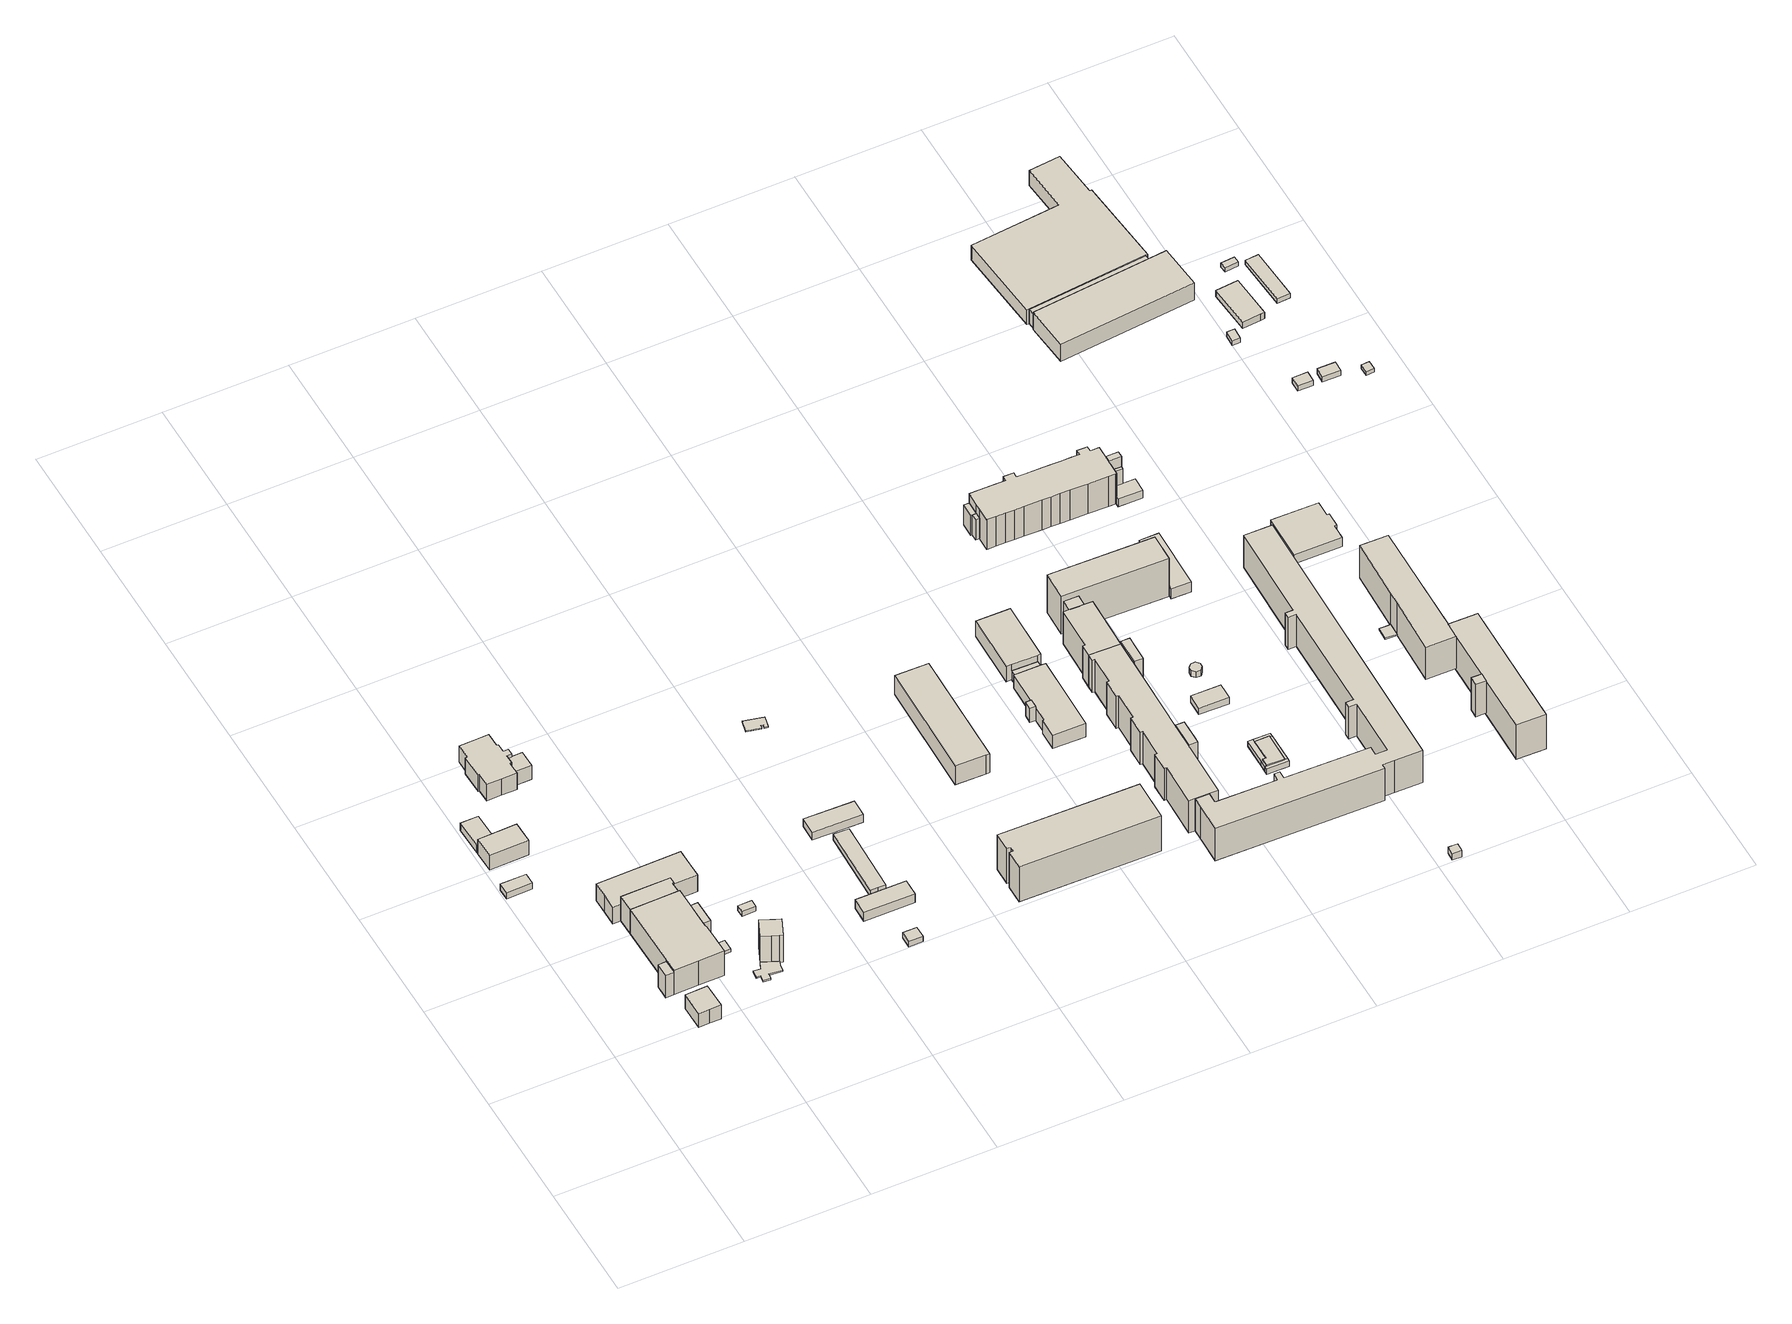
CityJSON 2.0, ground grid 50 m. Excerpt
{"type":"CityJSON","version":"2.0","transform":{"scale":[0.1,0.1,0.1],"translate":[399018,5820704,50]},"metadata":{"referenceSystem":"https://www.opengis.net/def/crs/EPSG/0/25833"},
"CityObjects":{
"building1":{"type":"Building","attributes":{"Gemeindeschluessel":"11000011","BezugspunktDach":"2200","function":"31001_2143","measuredHeight":3.19,"storeysAboveGround":1},"address":[{"country":"Germany","locality":"Berlin","thoroughfareNumber":"79 (11)","thoroughfareName":"Herzbergstraße"}],"geometry":[{"type":"Solid","lod":"1","boundaries":[[[[0,1,2,3]],[[4,5,6,7]],[[4,7,3,2]],[[5,4,2,1]],[[6,5,1,0]],[[7,6,0,3]]]]}]},
"building2":{"type":"Building","attributes":{"name":"Haus 40","Gemeindeschluessel":"11000011","BezugspunktDach":"2200","function":"31001_2020","measuredHeight":8.47,"storeysAboveGround":1},"address":[{"country":"Germany","locality":"Berlin","thoroughfareNumber":"79 (38)","thoroughfareName":"Herzbergstraße"}],"geometry":[{"type":"Solid","lod":"1","boundaries":[[[[8,9,10,11,12]],[[13,14,15,16,17]],[[13,17,12,11]],[[14,13,11,10]],[[15,14,10,9]],[[16,15,9,8]],[[17,16,8,12]]]]}]},
"building3":{"type":"Building","attributes":{"Gemeindeschluessel":"11000011","BezugspunktDach":"2200","function":"31001_2520","measuredHeight":3.9,"storeysAboveGround":1},"address":[{"country":"Germany","locality":"Berlin","thoroughfareNumber":"79 (28)","thoroughfareName":"Herzbergstraße"}],"geometry":[{"type":"Solid","lod":"1","boundaries":[[[[18,19,20,21,22]],[[23,24,25,26,27]],[[23,27,22,21]],[[24,23,21,20]],[[25,24,20,19]],[[26,25,19,18]],[[27,26,18,22]]]]}]},
"building4":{"type":"Building","attributes":{"Gemeindeschluessel":"11000011","BezugspunktDach":"2200","function":"31001_2140","measuredHeight":7.34,"storeysAboveGround":1},"address":[{"country":"Germany","locality":"Berlin","thoroughfareNumber":"79 (29)","thoroughfareName":"Herzbergstraße"}],"geometry":[{"type":"Solid","lod":"1","boundaries":[[[[28,29,30,31,32]],[[33,34,35,36,37]],[[33,37,32,31]],[[34,33,31,30]],[[35,34,30,29]],[[36,35,29,28]],[[37,36,28,32]]]]}]},
"building5":{"type":"Building","attributes":{"name":"Museum Kesselhaus","Gemeindeschluessel":"11000011","function":"31001_3034"},"address":[{"country":"Germany","locality":"Berlin","thoroughfareNumber":"79 (31)","thoroughfareName":"Herzbergstraße"}],"children":["building5-1","building5-2","building5-3","building5-4","building5-5"]},
"building5-1":{"type":"BuildingPart","attributes":{"BezugspunktDach":"2200","measuredHeight":13.36,"storeysAboveGround":2},"parents":["building5"],"geometry":[{"type":"MultiSurface","lod":"1","boundaries":[[[38,39,40,41,42,43,44,45,46,47,48,49,50,51,52]],[[53,54,55,56,57,58,59,60,61,62,63,64,65,66,67]],[[55,54,50,49]],[[56,55,49,48]],[[68,69,48,47]],[[70,68,47,46]],[[59,58,46,45]],[[60,59,45,44]],[[71,72,60,44,43]],[[62,61,43,42]],[[63,62,42,41]],[[64,63,41,40]],[[65,64,40,39]],[[73,74,65,39,38]],[[67,66,38,52]],[[53,75,76,51]],[[67,77,52,76,75]],[[53,51,50,54]],[[57,56,69,68]],[[58,57,68,70]],[[61,60,72,71]],[[66,65,74,73]]]}]},
"building5-2":{"type":"BuildingPart","attributes":{"BezugspunktDach":"2200","measuredHeight":13.41,"storeysAboveGround":2},"parents":["building5"],"geometry":[{"type":"MultiSurface","lod":"1","boundaries":[[[52,76,50,78,79,80,81,82]],[[83,84,85,86,54,75,67,87]],[[83,87,82,81]],[[84,83,81,80]],[[85,84,80,79]],[[86,85,79,78]],[[54,86,78,50]],[[51,50,54,50,76]],[[67,52,76,52]],[[87,67,52,82]],[[75,53,51,76]],[[53,54,50,51]],[[75,76,52,67]]]}]},
"building5-3":{"type":"BuildingPart","attributes":{"BezugspunktDach":"2200","measuredHeight":11.57,"storeysAboveGround":2},"parents":["building5"],"geometry":[{"type":"Solid","lod":"1","boundaries":[[[[88,74,73,89]],[[66,65,90,91]],[[66,91,89,73]],[[90,65,74,88]],[[91,90,88,89]],[[65,66,73,74]]]]}]},
"building5-4":{"type":"BuildingPart","attributes":{"BezugspunktDach":"2200","measuredHeight":1.53,"storeysAboveGround":2},"parents":["building5"],"geometry":[{"type":"Solid","lod":"1","boundaries":[[[[71,92,93,72]],[[94,95,61,60]],[[94,60,72,93]],[[95,94,93,92]],[[61,95,92,71]],[[71,72,60,61]]]]}]},
"building5-5":{"type":"BuildingPart","attributes":{"BezugspunktDach":"2200","measuredHeight":11.68,"storeysAboveGround":2},"parents":["building5"],"geometry":[{"type":"Solid","lod":"1","boundaries":[[[[70,96,97,69,68]],[[56,98,99,58,57]],[[98,56,69,97]],[[99,98,97,96]],[[58,99,96,70]],[[56,57,68,69]],[[57,58,70,68]]]]}]},
"building6":{"type":"Building","attributes":{"Gemeindeschluessel":"11000011","BezugspunktDach":"2200","function":"31001_3051","measuredHeight":11.35,"storeysAboveGround":1},"address":[{"country":"Germany","locality":"Berlin","thoroughfareNumber":"79 (26)","thoroughfareName":"Herzbergstraße"}],"geometry":[{"type":"Solid","lod":"1","boundaries":[[[[100,101,102,103,104,105,106,107,108,109,110,111,112,113,114,115,116,117,118]],[[119,120,121,122,123,124,125,126,127,128,129,130,131,132,133,134,135,136,137]],[[119,137,118,117]],[[120,119,117,116]],[[121,120,116,115]],[[122,121,115,114]],[[123,122,114,113]],[[124,123,113,112]],[[125,124,112,111]],[[126,125,111,110]],[[127,126,110,109]],[[128,127,109,108]],[[129,128,108,107]],[[130,129,107,106]],[[131,130,106,105]],[[132,131,105,104]],[[133,132,104,103]],[[134,133,103,102]],[[135,134,102,101]],[[136,135,101,100]],[[137,136,100,118]]]]}]},
"building7":{"type":"Building","attributes":{"Gemeindeschluessel":"11000011","BezugspunktDach":"2200","function":"31001_2523","measuredHeight":9.18,"storeysAboveGround":1},"address":[{"country":"Germany","locality":"Berlin","thoroughfareNumber":"79 (32)","thoroughfareName":"Herzbergstraße"}],"geometry":[{"type":"Solid","lod":"1","boundaries":[[[[138,139,140,141,142,143,144,145]],[[146,147,148,84,87,149,150,151]],[[146,151,145,144]],[[147,146,144,143]],[[148,147,143,142]],[[84,148,142,141]],[[87,84,141,140]],[[149,87,140,139]],[[150,149,139,138]],[[151,150,138,145]]]]}]},
"building8":{"type":"Building","attributes":{"Gemeindeschluessel":"11000011","BezugspunktDach":"2200","function":"31001_2143","measuredHeight":7.05,"storeysAboveGround":1},"address":[{"country":"Germany","locality":"Berlin","thoroughfareNumber":"79 (27)","thoroughfareName":"Herzbergstraße"}],"geometry":[{"type":"Solid","lod":"1","boundaries":[[[[152,153,154,155,156,157,158]],[[159,160,161,162,163,164,165]],[[159,165,158,157]],[[160,159,157,156]],[[161,160,156,155]],[[162,161,155,154]],[[163,162,154,153]],[[164,163,153,152]],[[165,164,152,158]]]]}]},
"building9":{"type":"Building","attributes":{"Gemeindeschluessel":"11000011","function":"31001_2143"},"address":[{"country":"Germany","locality":"Berlin","thoroughfareNumber":"79 (36)","thoroughfareName":"Herzbergstraße"}],"children":["building9-1","building9-2"]},
"building9-1":{"type":"BuildingPart","attributes":{"BezugspunktDach":"2200","measuredHeight":14.68,"storeysAboveGround":1},"parents":["building9"],"geometry":[{"type":"MultiSurface","lod":"1","boundaries":[[[166,167,168,169,170,171,172]],[[173,174,175,176,177,178,179]],[[173,179,172,171]],[[174,173,171,170]],[[175,174,170,169]],[[176,175,169,168]],[[177,176,168,167]],[[180,181,167,166]],[[182,180,178,166,172]],[[178,177,181,180]],[[179,183,178,180,182]]]}]},
"building9-2":{"type":"BuildingPart","attributes":{"BezugspunktDach":"2200","measuredHeight":0.558,"storeysAboveGround":1},"parents":["building9"],"geometry":[{"type":"MultiSurface","lod":"1","boundaries":[[[184,185,186,187,188,189,181,182,190,191,192]],[[193,194,179,177,195,196,197,198,199,200,201]],[[193,201,192,191]],[[194,193,191,190]],[[179,194,190,182]],[[195,177,181,189]],[[196,195,189,188]],[[197,196,188,187]],[[198,197,187,186]],[[199,198,186,185]],[[200,199,185,184]],[[201,200,184,192]],[[178,180,181,177]],[[179,182,180,178]]]}]},
"building10":{"type":"Building","attributes":{"Gemeindeschluessel":"11000011","BezugspunktDach":"2200","function":"31001_2463","measuredHeight":2.43,"storeysAboveGround":1},"address":[{"country":"Germany","locality":"Berlin","thoroughfareNumber":"79 (34)","thoroughfareName":"Herzbergstraße"}],"geometry":[{"type":"Solid","lod":"1","boundaries":[[[[202,203,204,205]],[[206,207,208,209]],[[206,209,205,204]],[[207,206,204,203]],[[208,207,203,202]],[[209,208,202,205]]]]}]},
"building11":{"type":"Building","attributes":{"Gemeindeschluessel":"11000011","BezugspunktDach":"2200","function":"31001_2520","measuredHeight":2.67,"storeysAboveGround":1},"address":[{"country":"Germany","locality":"Berlin","thoroughfareNumber":"79 (39)","thoroughfareName":"Herzbergstraße"}],"geometry":[{"type":"Solid","lod":"1","boundaries":[[[[210,211,212,213]],[[214,215,216,217]],[[214,217,213,212]],[[215,214,212,211]],[[216,215,211,210]],[[217,216,210,213]]]]}]},
"building12":{"type":"Building","attributes":{"Gemeindeschluessel":"11000011","BezugspunktDach":"2200","function":"31001_2720","measuredHeight":5.37,"storeysAboveGround":1},"address":[{"country":"Germany","locality":"Berlin","thoroughfareNumber":"79 (37)","thoroughfareName":"Herzbergstraße"}],"geometry":[{"type":"Solid","lod":"1","boundaries":[[[[218,219,220,221]],[[222,223,224,225]],[[222,225,221,220]],[[223,222,220,219]],[[224,223,219,218]],[[225,224,218,221]]]]}]},
"building13":{"type":"Building","attributes":{"Gemeindeschluessel":"11000011","BezugspunktDach":"2200","function":"31001_2741","measuredHeight":3.3,"storeysAboveGround":1},"address":[{"country":"Germany","locality":"Berlin","thoroughfareNumber":"79 (53)","thoroughfareName":"Herzbergstraße"}],"geometry":[{"type":"Solid","lod":"1","boundaries":[[[[226,227,228,229,230,231]],[[232,233,234,235,236,237]],[[232,237,231,230]],[[233,232,230,229]],[[234,233,229,228]],[[235,234,228,227]],[[236,235,227,226]],[[237,236,226,231]]]]}]},
"building14":{"type":"Building","attributes":{"name":"Haus 45","Gemeindeschluessel":"11000011","BezugspunktDach":"2200","function":"31001_2720","measuredHeight":4.92,"storeysAboveGround":1},"address":[{"country":"Germany","locality":"Berlin","thoroughfareNumber":"79 (33)","thoroughfareName":"Herzbergstraße"}],"geometry":[{"type":"Solid","lod":"1","boundaries":[[[[238,239,240,241]],[[242,243,244,245]],[[242,245,241,240]],[[243,242,240,239]],[[244,243,239,238]],[[245,244,238,241]]]]}]},
"building15":{"type":"Building","attributes":{"Gemeindeschluessel":"11000011","BezugspunktDach":"2200","function":"31001_2000","measuredHeight":0.515,"storeysAboveGround":1},"address":[{"country":"Germany","locality":"Berlin","thoroughfareNumber":"79 (77)","thoroughfareName":"Herzbergstraße"}],"geometry":[{"type":"Solid","lod":"1","boundaries":[[[[246,247,248,249,250,251,252,253]],[[254,255,256,257,258,259,260,261]],[[254,261,253,252]],[[255,254,252,251]],[[256,255,251,250]],[[257,256,250,249]],[[258,257,249,248]],[[259,258,248,247]],[[260,259,247,246]],[[261,260,246,253]]]]}]},
"building16":{"type":"Building","attributes":{"Gemeindeschluessel":"11000011","BezugspunktDach":"2200","function":"31001_1010","measuredHeight":17.92,"storeysAboveGround":6},"address":[{"country":"Germany","locality":"Berlin","thoroughfareNumber":"107D, 107E, 107F","thoroughfareName":"Rhinstraße"}],"geometry":[{"type":"Solid","lod":"1","boundaries":[[[[262,263,264,265,266,267,268,269]],[[270,271,272,273,274,275,276,277]],[[270,277,269,268]],[[271,270,268,267]],[[272,271,267,266]],[[273,272,266,265]],[[274,273,265,264]],[[275,274,264,263]],[[276,275,263,262]],[[277,276,262,269]]]]}]},
"building17":{"type":"Building","attributes":{"Gemeindeschluessel":"11000011","BezugspunktDach":"2200","function":"31001_1010","measuredHeight":9.62,"storeysAboveGround":3},"address":[{"country":"Germany","locality":"Berlin","thoroughfareNumber":"107B, 107C","thoroughfareName":"Rhinstraße"}],"geometry":[{"type":"Solid","lod":"1","boundaries":[[[[278,279,280,281,282]],[[283,284,285,286,287]],[[283,287,282,281]],[[284,283,281,280]],[[285,284,280,279]],[[286,285,279,278]],[[287,286,278,282]]]]}]},
"building18":{"type":"Building","attributes":{"Gemeindeschluessel":"11000011","BezugspunktDach":"2200","function":"51009_1610","measuredHeight":7.14,"storeysAboveGround":0},"address":[{"country":"Germany","locality":"Berlin"}],"geometry":[{"type":"Solid","lod":"1","boundaries":[[[[288,289,290,291]],[[292,293,294,295]],[[292,295,291,290]],[[293,292,290,289]],[[294,293,289,288]],[[295,294,288,291]]]]}]},
"building19":{"type":"Building","attributes":{"Gemeindeschluessel":"11000011","BezugspunktDach":"2200","function":"31001_1010","measuredHeight":6.81,"storeysAboveGround":2},"address":[{"country":"Germany","locality":"Berlin","thoroughfareNumber":"107A","thoroughfareName":"Rhinstraße"}],"geometry":[{"type":"Solid","lod":"1","boundaries":[[[[296,297,298,299,300,301,302,303,304,305]],[[306,307,308,309,310,311,312,313,314,315]],[[306,315,305,304]],[[307,306,304,303]],[[308,307,303,302]],[[309,308,302,301]],[[310,309,301,300]],[[311,310,300,299]],[[312,311,299,298]],[[313,312,298,297]],[[314,313,297,296]],[[315,314,296,305]]]]}]},
"building20":{"type":"Building","attributes":{"Gemeindeschluessel":"11000011","function":"31001_1010"},"address":[{"country":"Germany","locality":"Berlin","thoroughfareNumber":"107","thoroughfareName":"Rhinstraße"}],"children":["building20-1","building20-2"]},
"building20-1":{"type":"BuildingPart","attributes":{"BezugspunktDach":"2200","measuredHeight":7.76,"storeysAboveGround":2},"parents":["building20"],"geometry":[{"type":"MultiSurface","lod":"1","boundaries":[[[316,317,318,319,320,321]],[[322,323,324,325,326,327]],[[322,327,321,320]],[[323,322,320,319]],[[324,323,319,318]],[[325,324,318,317]],[[328,329,317,316]],[[327,326,316,321]],[[326,325,329,328]]]}]},
"building20-2":{"type":"BuildingPart","attributes":{"BezugspunktDach":"2200","measuredHeight":4.71,"storeysAboveGround":2},"parents":["building20"],"geometry":[{"type":"MultiSurface","lod":"1","boundaries":[[[330,329,328,331]],[[332,333,334,335]],[[332,335,331,328]],[[333,332,326,325,329]],[[334,333,329,330]],[[335,334,330,331]],[[328,329,325,326]]]}]},
"building21":{"type":"Building","attributes":{"Gemeindeschluessel":"11000011","function":"31001_3052"},"address":[{"country":"Germany","locality":"Berlin","thoroughfareNumber":"105 (1)","thoroughfareName":"Rhinstraße"}],"children":["building21-1","building21-2","building21-3","building21-4","building21-5","building21-6"]},
"building21-1":{"type":"BuildingPart","attributes":{"BezugspunktDach":"2200","measuredHeight":16.63,"storeysAboveGround":5},"parents":["building21"],"geometry":[{"type":"Solid","lod":"1","boundaries":[[[[336,337,338,339,340,341,342,343,344,345,346,347,348,349,350,351,352,353,354,355,356,357,358]],[[359,360,361,362,363,364,365,366,367,368,369,370,371,372,373,374,375,376,377,378,379,380,381]],[[359,381,358,357]],[[360,359,357,356]],[[361,360,356,355]],[[362,361,355,354]],[[363,362,354,353]],[[364,363,353,352]],[[365,364,352,351]],[[366,365,351,350]],[[367,366,350,349]],[[368,367,349,348]],[[369,368,348,347]],[[370,369,347,346]],[[371,370,346,345]],[[374,373,343,342]],[[376,375,341,340]],[[377,376,340,339]],[[378,377,339,338]],[[379,378,338,337]],[[380,379,337,336]],[[381,380,336,358]],[[372,371,345,344]],[[373,372,344,343]],[[375,374,342,341]]]]}]},
"building21-2":{"type":"BuildingPart","attributes":{"BezugspunktDach":"2200","measuredHeight":17.69,"storeysAboveGround":5},"parents":["building21"],"geometry":[{"type":"MultiSurface","lod":"1","boundaries":[[[382,383,384,385,386]],[[374,387,388,389,375]],[[342,341,386,385]],[[387,374,385,384]],[[388,387,384,383]],[[389,388,383,382]],[[375,389,382,386]],[[374,375,341,342]]]}]},
"building21-3":{"type":"BuildingPart","attributes":{"BezugspunktDach":"2200","measuredHeight":16.47,"storeysAboveGround":5},"parents":["building21"],"geometry":[{"type":"Solid","lod":"1","boundaries":[[[[390,391,392,393]],[[394,395,396,397]],[[394,397,393,392]],[[396,395,391,390]],[[395,394,392,391]],[[397,396,390,393]]]]}]},
"building21-4":{"type":"BuildingPart","attributes":{"BezugspunktDach":"2200","measuredHeight":20.55,"storeysAboveGround":5},"parents":["building21"],"geometry":[{"type":"Solid","lod":"1","boundaries":[[[[398,399,400,401]],[[402,403,404,405]],[[402,405,401,400]],[[403,402,400,399]],[[404,403,399,398]],[[405,404,398,401],[395,394,392,391]],[[392,394,395,391]]]]}]},
"building21-5":{"type":"BuildingPart","attributes":{"BezugspunktDach":"2200","measuredHeight":18.09,"storeysAboveGround":5},"parents":["building21"],"geometry":[{"type":"MultiSurface","lod":"1","boundaries":[[[406,407,408,409,410]],[[372,411,412,413,373]],[[344,343,410,409]],[[411,372,409,408]],[[412,411,408,407]],[[413,412,407,406]],[[373,413,406,410]],[[372,373,343,344]]]}]},
"building21-6":{"type":"BuildingPart","attributes":{"BezugspunktDach":"2200","measuredHeight":16.63,"storeysAboveGround":5},"parents":["building21"],"geometry":[{"type":"MultiSurface","lod":"1","boundaries":[[[344,414,415,416,417,418,345]],[[419,420,421,397,422,372,371]],[[419,371,345,418]],[[420,419,418,417]],[[421,420,417,416]],[[397,421,416,415]],[[422,396,390,393,397,415,414]],[[372,422,414,344]],[[397,393,390,396]],[[371,372,344,345]]]}]},
"building22":{"type":"Building","attributes":{"Gemeindeschluessel":"11000011","BezugspunktDach":"2200","function":"51009_1610","measuredHeight":10.16,"storeysAboveGround":0},"address":[{"country":"Germany","locality":"Berlin"}],"geometry":[{"type":"Solid","lod":"1","boundaries":[[[[423,424,425,426]],[[427,428,429,430]],[[427,430,426,425]],[[428,427,425,424]],[[429,428,424,423]],[[430,429,423,426]]]]}]},
"building23":{"type":"Building","attributes":{"Gemeindeschluessel":"11000011","BezugspunktDach":"2200","function":"31001_3264","measuredHeight":3.12,"storeysAboveGround":1},"address":[{"country":"Germany","locality":"Berlin","thoroughfareNumber":"105 (4)","thoroughfareName":"Rhinstraße"}],"geometry":[{"type":"Solid","lod":"1","boundaries":[[[[431,432,433,434,435,436]],[[437,438,439,440,441,442]],[[437,442,436,435]],[[438,437,435,434]],[[439,438,434,433]],[[440,439,433,432]],[[441,440,432,431]],[[442,441,431,436]]]]}]},
"building24":{"type":"Building","attributes":{"Gemeindeschluessel":"11000011","function":"51009_1610"},"address":[{"country":"Germany","locality":"Berlin"}],"children":["building24-1","building24-2","building24-3","building24-4"]},
"building24-1":{"type":"BuildingPart","attributes":{"BezugspunktDach":"2200","measuredHeight":2.67,"storeysAboveGround":0},"parents":["building24"],"geometry":[{"type":"Solid","lod":"1","boundaries":[[[[443,444,445,446,447,448,449,450]],[[451,452,453,439,438,437,442,454]],[[451,454,450,449]],[[452,451,449,448]],[[453,452,448,447]],[[447,453,447,446]],[[438,439,446,445]],[[437,438,445,444]],[[442,437,444,443]],[[439,453,447,446]],[[454,442,443,450]]]]}]},
"building24-2":{"type":"BuildingPart","attributes":{"BezugspunktDach":"2200","measuredHeight":2.71,"storeysAboveGround":0},"parents":["building24"],"geometry":[{"type":"MultiSurface","lod":"1","boundaries":[[[455,456,457,458,459,460]],[[454,442,441,461,462,463]],[[454,463,460,459]],[[443,450,459,458]],[[441,442,458,457]],[[462,461,456,455]],[[463,462,455,460]],[[442,454,450,443]],[[461,441,457,456]]]}]},
"building24-3":{"type":"BuildingPart","attributes":{"BezugspunktDach":"2200","measuredHeight":2.71,"storeysAboveGround":0},"parents":["building24"],"geometry":[{"type":"MultiSurface","lod":"1","boundaries":[[[456,464,465,457]],[[440,466,461,441]],[[440,441,457,465]],[[467,468,440,465,464]],[[461,466,464,456]],[[441,457,456,457]],[[466,440,468,467]],[[461,456,457,441]]]}]},
"building24-4":{"type":"BuildingPart","attributes":{"BezugspunktDach":"2200","measuredHeight":2.59,"storeysAboveGround":0},"parents":["building24"],"geometry":[{"type":"MultiSurface","lod":"1","boundaries":[[[468,467,469,447,446]],[[453,470,466,440,439]],[[470,453,447,469]],[[466,470,469,467]],[[439,440,468,446]],[[453,439,446,447]],[[440,466,471,467,468]]]}]},
"building25":{"type":"Building","attributes":{"Gemeindeschluessel":"11000011","BezugspunktDach":"2200","function":"51009_1610","measuredHeight":3.8,"storeysAboveGround":0},"address":[{"country":"Germany","locality":"Berlin"}],"geometry":[{"type":"Solid","lod":"1","boundaries":[[[[472,473,474,475,476]],[[477,478,479,480,481]],[[477,481,476,475]],[[478,477,475,474]],[[479,478,474,473]],[[480,479,473,472]],[[481,480,472,476]]]]}]},
"building26":{"type":"Building","attributes":{"Gemeindeschluessel":"11000011","BezugspunktDach":"2200","function":"31001_1022","measuredHeight":16.51,"storeysAboveGround":5},"address":[{"country":"Germany","locality":"Berlin","thoroughfareNumber":"105 (5)","thoroughfareName":"Rhinstraße"}],"geometry":[{"type":"Solid","lod":"1","boundaries":[[[[482,483,484,485,486,487,488,489,490,491,492,493,494,495,496,497,498,499,500,501,502,503,504,505,506,507]],[[508,378,377,509,510,511,512,513,514,515,516,517,518,519,520,521,522,523,524,525,526,527,528,529,530,531]],[[508,531,507,506]],[[378,508,506,505]],[[377,378,505,504]],[[509,377,504,503]],[[510,509,503,502]],[[511,510,502,501]],[[512,511,501,500]],[[513,512,500,499]],[[514,513,499,498]],[[515,514,498,497]],[[516,515,497,496]],[[517,516,496,495]],[[518,517,495,494]],[[519,518,494,493]],[[520,519,493,492]],[[521,520,492,491]],[[522,521,491,490]],[[523,522,490,489]],[[524,523,489,488]],[[525,524,488,487]],[[526,525,487,486]],[[527,526,486,485]],[[528,527,485,484]],[[529,528,484,483]],[[530,529,483,482]],[[531,530,482,507]]]]}]},
"building27":{"type":"Building","attributes":{"Gemeindeschluessel":"11000011","BezugspunktDach":"2200","function":"51009_1610","measuredHeight":2.97,"storeysAboveGround":0},"address":[{"country":"Germany","locality":"Berlin"}],"geometry":[{"type":"Solid","lod":"1","boundaries":[[[[532,533,534,535,536,537,538,539]],[[540,541,542,543,544,545,546,547]],[[540,547,539,538]],[[541,540,538,537]],[[542,541,537,536]],[[543,542,536,535]],[[544,543,535,534]],[[545,544,534,533]],[[546,545,533,532]],[[547,546,532,539]]]]}]},
"building28":{"type":"Building","attributes":{"Gemeindeschluessel":"11000011","BezugspunktDach":"2200","function":"31001_2143","measuredHeight":3.13,"storeysAboveGround":1},"address":[{"country":"Germany","locality":"Berlin","thoroughfareNumber":"103A (1)","thoroughfareName":"Rhinstraße"}],"geometry":[{"type":"Solid","lod":"1","boundaries":[[[[548,549,550,551]],[[552,553,554,555]],[[552,555,551,550]],[[553,552,550,549]],[[554,553,549,548]],[[555,554,548,551]]]]}]},
"building29":{"type":"Building","attributes":{"Gemeindeschluessel":"11000011","function":"31001_1010"},"address":[{"country":"Germany","locality":"Berlin","thoroughfareNumber":"105E","thoroughfareName":"Rhinstraße"}],"children":["building29-1","building29-2","building29-3","building29-4"]},
"building29-1":{"type":"BuildingPart","attributes":{"BezugspunktDach":"2200","measuredHeight":15.25,"storeysAboveGround":5},"parents":["building29"],"geometry":[{"type":"MultiSurface","lod":"1","boundaries":[[[556,557,558,559,560,561,562,563,564,565,566,567,568,569,570,571,572,573,574,575,576,577,578,579,580,581,582,583,584,585,586,587,588,589,590,591,592,593]],[[594,595,596,597,598,599,600,601,602,603,604,605,606,607,608,609,610,611,612,613,614,615,616,617,618,619,620,621,622,623,624,625,626,627,628,629,630,631]],[[594,631,593,592]],[[595,594,592,591]],[[596,595,591,590],[428,632,633,424]],[[597,596,590,589]],[[598,597,589,588]],[[599,598,588,587]],[[600,599,587,586]],[[601,600,586,585]],[[602,601,585,584]],[[603,602,584,583]],[[604,603,583,582]],[[605,604,582,581]],[[606,605,581,580]],[[607,606,580,579]],[[608,607,579,578]],[[609,608,578,577]],[[610,609,577,576]],[[611,610,576,575]],[[612,611,575,574]],[[613,612,574,573]],[[614,613,573,572]],[[615,614,634,635]],[[636,637,571,570]],[[616,615,638,639]],[[617,616,570,569]],[[618,617,569,568]],[[619,618,568,567]],[[620,619,567,566]],[[621,620,566,565]],[[622,621,565,564]],[[623,622,564,563]],[[624,623,563,562]],[[625,624,562,561]],[[626,625,561,560]],[[627,626,560,559]],[[628,627,559,558]],[[629,628,558,557]],[[630,629,557,556]],[[631,630,556,593]],[[633,632,428,424]],[[635,634,572,571]],[[639,638,637,636]]]}]},
"building29-2":{"type":"BuildingPart","attributes":{"BezugspunktDach":"2200","measuredHeight":10.16,"storeysAboveGround":5},"parents":["building29"],"geometry":[{"type":"Solid","lod":"1","boundaries":[[[[425,424,633,640,641]],[[642,632,428,427,643]],[[642,643,641,640]],[[632,642,640,633]],[[427,428,424,425]],[[643,427,425,641]],[[428,632,633,424]]]]}]},
"building29-3":{"type":"BuildingPart","attributes":{"BezugspunktDach":"2200","measuredHeight":15.94,"storeysAboveGround":5},"parents":["building29"],"geometry":[{"type":"MultiSurface","lod":"1","boundaries":[[[644,645,646,647]],[[634,648,649,635]],[[572,571,635,647,646]],[[648,634,646,645]],[[649,648,645,644]],[[638,637,650,644,647]],[[635,649,651,652,638]],[[634,635,571,572]],[[652,651,650,637,638]]]}]},
"building29-4":{"type":"BuildingPart","attributes":{"BezugspunktDach":"2200","measuredHeight":10.65,"storeysAboveGround":5},"parents":["building29"],"geometry":[{"type":"Solid","lod":"1","boundaries":[[[[636,653,650,637]],[[652,654,639,638]],[[654,652,650,653]],[[639,654,653,636]],[[638,637,650,652]],[[638,639,636,637]]]]}]},
"building30":{"type":"Building","attributes":{"Gemeindeschluessel":"11000011","BezugspunktDach":"2200","function":"31001_2020","measuredHeight":4.95,"storeysAboveGround":1},"address":[{"country":"Germany","locality":"Berlin","thoroughfareNumber":"105","thoroughfareName":"Rhinstraße"}],"geometry":[{"type":"Solid","lod":"1","boundaries":[[[[655,656,657,658,659,660]],[[661,662,663,664,665,666]],[[661,666,660,659]],[[662,661,659,658]],[[663,662,658,657]],[[664,663,657,656]],[[665,664,656,655]],[[666,665,655,660]]]]}]},
"building31":{"type":"Building","attributes":{"Gemeindeschluessel":"11000011","BezugspunktDach":"2200","function":"31001_2000","measuredHeight":3.86,"storeysAboveGround":1},"address":[{"country":"Germany","locality":"Berlin","thoroughfareNumber":"105E (3)","thoroughfareName":"Rhinstraße"}],"geometry":[{"type":"Solid","lod":"1","boundaries":[[[[667,668,669,670,671,672,673]],[[674,675,676,677,678,679,680]],[[674,680,673,672]],[[675,674,672,671]],[[676,675,671,670]],[[677,676,670,669]],[[678,677,669,668]],[[679,678,668,667]],[[680,679,667,673]]]]}]},
"building32":{"type":"Building","attributes":{"Gemeindeschluessel":"11000011","BezugspunktDach":"2200","function":"51009_1610","measuredHeight":16.55,"storeysAboveGround":0},"address":[{"country":"Germany","locality":"Berlin"}],"geometry":[{"type":"Solid","lod":"1","boundaries":[[[[681,682,683,684]],[[685,686,687,688]],[[685,688,684,683]],[[686,685,683,682]],[[687,686,682,681]],[[688,687,681,684]]]]}]},
"building33":{"type":"Building","attributes":{"Gemeindeschluessel":"11000011","BezugspunktDach":"2200","function":"51009_1610","measuredHeight":0.701,"storeysAboveGround":0},"address":[{"country":"Germany","locality":"Berlin"}],"geometry":[{"type":"Solid","lod":"1","boundaries":[[[[689,690,691,692]],[[693,694,695,696]],[[693,696,692,691]],[[694,693,691,690]],[[695,694,690,689]],[[696,695,689,692]]]]}]},
"building34":{"type":"Building","attributes":{"Gemeindeschluessel":"11000011","BezugspunktDach":"2200","function":"31001_2020","measuredHeight":17.55,"storeysAboveGround":5},"address":[{"country":"Germany","locality":"Berlin","thoroughfareNumber":"109, 111, 113","thoroughfareName":"Rhinstraße"}],"geometry":[{"type":"Solid","lod":"1","boundaries":[[[[697,698,699,700,682,681,701]],[[702,703,704,705,706,707,708]],[[702,708,701,681]],[[703,702,681,682]],[[704,703,682,700]],[[705,704,700,699]],[[706,705,699,698]],[[707,706,698,697]],[[708,707,697,701]]]]}]},
"building35":{"type":"Building","attributes":{"Gemeindeschluessel":"11000011","BezugspunktDach":"2200","function":"31001_2020","measuredHeight":16.6,"storeysAboveGround":5},"address":[{"country":"Germany","locality":"Berlin","thoroughfareNumber":"115, 117","thoroughfareName":"Rhinstraße"}],"geometry":[{"type":"Solid","lod":"1","boundaries":[[[[700,699,709,710,711,712,713]],[[714,715,716,717,718,719,720]],[[714,720,713,712]],[[715,714,712,711]],[[716,715,711,710]],[[717,716,710,709]],[[718,717,709,699]],[[719,718,699,700]],[[720,719,700,713]]]]}]},
"building36":{"type":"Building","attributes":{"Gemeindeschluessel":"11000011","BezugspunktDach":"2200","function":"31001_2000","measuredHeight":4.6,"storeysAboveGround":1},"address":[{"country":"Germany","locality":"Berlin","thoroughfareNumber":"105E (2)","thoroughfareName":"Rhinstraße"}],"geometry":[{"type":"Solid","lod":"1","boundaries":[[[[721,722,723,724,725,726,727,728]],[[729,730,731,732,733,734,735,736]],[[729,736,728,727]],[[730,729,727,726]],[[731,730,726,725]],[[732,731,725,724]],[[733,732,724,723]],[[734,733,723,722]],[[735,734,722,721]],[[736,735,721,728]]]]}]},
"building37":{"type":"Building","attributes":{"Gemeindeschluessel":"11000011","function":"31001_2120"},"address":[{"country":"Germany","locality":"Berlin","thoroughfareNumber":"129 (5)","thoroughfareName":"Rhinstraße"}],"children":["building37-1","building37-2","building37-3"]},
"building37-1":{"type":"BuildingPart","attributes":{"BezugspunktDach":"2200","measuredHeight":8.71,"storeysAboveGround":2},"parents":["building37"],"geometry":[{"type":"MultiSurface","lod":"1","boundaries":[[[737,738,739,740,741,742]],[[743,744,745,746,747,748]],[[743,748,742,741]],[[749,750,751,752,741,740]],[[753,744,743,754,755]],[[745,744,740,739]],[[746,745,739,738]],[[747,746,738,737]],[[748,747,737,742]],[[753,755,750,749]],[[755,754,752,751,750]]]}]},
"building37-2":{"type":"BuildingPart","attributes":{"BezugspunktDach":"2200","measuredHeight":10.56,"storeysAboveGround":2},"parents":["building37"],"geometry":[{"type":"Solid","lod":"1","boundaries":[[[[751,750,749,756,757]],[[758,753,755,754,759]],[[753,758,756,749]],[[759,754,751,757]],[[758,759,757,756]],[[755,753,749,750]],[[755,750,751,754]]]]}]},
"building37-3":{"type":"BuildingPart","attributes":{"BezugspunktDach":"2200","measuredHeight":7.63,"storeysAboveGround":2},"parents":["building37"],"geometry":[{"type":"MultiSurface","lod":"1","boundaries":[[[760,761,762,763,764,765,766,767,768,769]],[[770,771,772,773,774,775,776,777,778,779]],[[770,779,769,768]],[[771,770,768,767]],[[772,771,767,766]],[[773,772,766,765]],[[774,773,765,764]],[[775,774,764,763]],[[776,775,763,762]],[[757,756,762,761]],[[777,776,758,759]],[[778,777,761,760]],[[779,778,760,769]],[[759,758,756,757]]]}]},
"building38":{"type":"Building","attributes":{"Gemeindeschluessel":"11000011","BezugspunktDach":"2200","function":"31001_2143","measuredHeight":2.38,"storeysAboveGround":1},"address":[{"country":"Germany","locality":"Berlin","thoroughfareNumber":"137 (3)","thoroughfareName":"Rhinstraße"}],"geometry":[{"type":"Solid","lod":"1","boundaries":[[[[780,781,782,783]],[[784,785,786,787]],[[784,787,783,782]],[[785,784,782,781]],[[786,785,781,780]],[[787,786,780,783]]]]}]},
"building39":{"type":"Building","attributes":{"Gemeindeschluessel":"11000011","BezugspunktDach":"2200","function":"31001_2500","measuredHeight":2.62,"storeysAboveGround":1},"address":[{"country":"Germany","locality":"Berlin","thoroughfareNumber":"137 (2)","thoroughfareName":"Rhinstraße"}],"geometry":[{"type":"Solid","lod":"1","boundaries":[[[[788,789,790,791]],[[792,793,794,795]],[[792,795,791,790]],[[793,792,790,789]],[[794,793,789,788]],[[795,794,788,791]]]]}]},
"building40":{"type":"Building","attributes":{"Gemeindeschluessel":"11000011","BezugspunktDach":"2200","function":"31001_2500","measuredHeight":2.54,"storeysAboveGround":1},"address":[{"country":"Germany","locality":"Berlin","thoroughfareNumber":"121 (7)","thoroughfareName":"Rhinstraße"}],"geometry":[{"type":"Solid","lod":"1","boundaries":[[[[796,797,798,799]],[[800,801,802,803]],[[800,803,799,798]],[[801,800,798,797]],[[802,801,797,796]],[[803,802,796,799]]]]}]},
"building41":{"type":"Building","attributes":{"Gemeindeschluessel":"11000011","BezugspunktDach":"2200","function":"31001_2140","measuredHeight":3.1,"storeysAboveGround":1},"address":[{"country":"Germany","locality":"Berlin","thoroughfareNumber":"137 (1)","thoroughfareName":"Rhinstraße"}],"geometry":[{"type":"Solid","lod":"1","boundaries":[[[[804,805,806,807,808]],[[809,810,811,812,813]],[[809,813,808,807]],[[810,809,807,806]],[[811,810,806,805]],[[812,811,805,804]],[[813,812,804,808]]]]}]},
"building42":{"type":"Building","attributes":{"Gemeindeschluessel":"11000011","BezugspunktDach":"2200","function":"31001_2463","measuredHeight":2.15,"storeysAboveGround":1},"address":[{"country":"Germany","locality":"Berlin","thoroughfareNumber":"129A (2)","thoroughfareName":"Rhinstraße"}],"geometry":[{"type":"Solid","lod":"1","boundaries":[[[[814,815,816,817]],[[818,819,820,821]],[[818,821,817,816]],[[819,818,816,815]],[[820,819,815,814]],[[821,820,814,817]]]]}]},
"building43":{"type":"Building","attributes":{"Gemeindeschluessel":"11000011","BezugspunktDach":"2200","function":"31001_2500","measuredHeight":1.83,"storeysAboveGround":1},"address":[{"country":"Germany","locality":"Berlin","thoroughfareNumber":"121 (8)","thoroughfareName":"Rhinstraße"}],"geometry":[{"type":"Solid","lod":"1","boundaries":[[[[822,823,824,825]],[[826,827,828,829]],[[826,829,825,824]],[[827,826,824,823]],[[828,827,823,822]],[[829,828,822,825]]]]}]},
"building44":{"type":"Building","attributes":{"Gemeindeschluessel":"11000011","BezugspunktDach":"2200","function":"31001_2463","measuredHeight":2.15,"storeysAboveGround":1},"address":[{"country":"Germany","locality":"Berlin","thoroughfareNumber":"129A (3)","thoroughfareName":"Rhinstraße"}],"geometry":[{"type":"Solid","lod":"1","boundaries":[[[[830,831,832,833]],[[834,835,836,837]],[[834,837,833,832]],[[835,834,832,831]],[[836,835,831,830]],[[837,836,830,833]]]]}]}
},
"vertices":[
[2,1339,58],[104,1341,58],[103,1389,58],[1,1388,58],[103,1389,26],[104,1341,26],[2,1339,26],[1,1388,26],
[326,490,84],[371,491,84],[416,492,84],[414,595,84],[325,593,84],[414,595,13],[416,492,13],[371,491,13],[326,490,13],[325,593,13],
[7,1584,70],[8,1578,70],[79,1579,70],[76,1705,70],[5,1704,70],[76,1705,31],[79,1579,31],[8,1578,31],[7,1584,31],[5,1704,31],
[10,1489,104],[166,1492,104],[164,1581,104],[79,1579,104],[8,1578,104],[79,1579,30],[164,1581,30],[166,1492,30],[10,1489,30],[8,1578,30],
[321,730,137],[322,671,137],[420,672,137],[522,674,137],[521,732,137],[521,763,137],[520,810,137],[517,810,137],[516,834,137],[516,855,137],[516,931,137],[515,1006,137],[509,1006,137],[417,1005,137],[318,1003,137],[417,1005,13],[509,1006,13],[515,1006,13],[516,931,13],[516,855,13],[516,834,13],[517,810,13],[520,810,13],[521,763,13],[521,732,13],[522,674,13],[420,672,13],[322,671,13],[321,730,13],[318,1003,13],[516,855,129],[516,931,129],[516,834,129],[521,763,28],[520,810,28],[321,730,128],[322,671,128],[413,1005,13],[413,1005,137],[318,1003,106],
[507,1049,137],[514,1050,137],[514,1076,137],[411,1075,137],[317,1074,137],[411,1075,13],[514,1076,13],[514,1050,13],[507,1049,13],[317,1074,13],
[289,671,128],[288,729,128],[289,671,13],[288,729,13],
[593,764,28],[593,811,28],[593,811,13],[593,764,13],
[549,834,129],[548,932,129],[548,932,13],[549,834,13],
[145,1841,119],[150,1841,119],[151,1786,119],[211,1786,119],[271,1787,119],[271,1808,119],[270,1841,119],[277,1841,119],[276,1878,119],[298,1879,119],[297,1904,119],[275,1903,119],[275,1939,119],[268,1939,119],[267,1999,119],[208,1998,119],[149,1997,119],[150,1936,119],[143,1936,119],[150,1936,36],[149,1997,36],[208,1998,36],[267,1999,36],[268,1939,36],[275,1939,36],[275,1903,36],[297,1904,36],[298,1879,36],[276,1878,36],[277,1841,36],[270,1841,36],[271,1808,36],[271,1787,36],[211,1786,36],[151,1786,36],[150,1841,36],[145,1841,36],[143,1936,36],
[285,1137,98],[285,1074,98],[317,1074,98],[514,1076,98],[622,1078,98],[621,1141,98],[620,1205,98],[284,1201,98],[620,1205,13],[621,1141,13],[622,1078,13],[285,1074,13],[285,1137,13],[284,1201,13],
[271,1808,105],[340,1809,105],[339,1880,105],[298,1879,105],[276,1878,105],[277,1841,105],[270,1841,105],[277,1841,34],[276,1878,34],[298,1879,34],[339,1880,34],[340,1809,34],[271,1808,34],[270,1841,34],
[700,656,145],[726,645,145],[737,640,145],[769,713,145],[732,729,145],[695,746,145],[663,673,145],[695,746,9],[732,729,9],[769,713,9],[737,640,9],[726,645,9],[700,656,9],[663,673,9],[700,656,15],[726,645,15],[663,673,15],[675,667,9],
[634,611,15],[631,587,15],[659,583,15],[663,606,15],[715,599,15],[719,628,15],[649,641,15],[621,645,15],[616,614,15],[621,645,9],[649,641,9],[719,628,9],[715,599,9],[663,606,9],[659,583,9],[631,587,9],[634,611,9],[616,614,9],
[707,899,37],[762,900,37],[762,932,37],[706,932,37],[762,932,12],[762,900,12],[707,899,12],[706,932,12],
[1219,502,38],[1220,551,38],[1163,551,38],[1163,502,38],[1163,551,11],[1220,551,11],[1219,502,11],[1163,502,11],
[1276,675,65],[1277,745,65],[1076,746,65],[1075,677,65],[1076,746,20],[1277,745,20],[1276,675,20],[1075,677,20],
[1180,774,50],[1211,773,50],[1219,1074,50],[1188,1075,50],[1158,1076,50],[1149,775,50],[1158,1076,20],[1188,1075,20],[1219,1074,20],[1211,773,20],[1180,774,20],[1149,775,20],
[1289,1102,63],[1291,1173,63],[1092,1179,63],[1090,1107,63],[1092,1179,23],[1291,1173,23],[1289,1102,23],[1090,1107,23],
[1176,1664,31],[1178,1675,31],[1188,1672,31],[1185,1662,31],[1198,1659,31],[1209,1705,31],[1129,1724,31],[1118,1677,31],[1129,1724,26],[1209,1705,26],[1198,1659,26],[1185,1662,26],[1188,1672,26],[1178,1675,26],[1176,1664,26],[1118,1677,26],
[2160,500,203],[2163,672,203],[1605,682,203],[1604,607,203],[1619,607,203],[1619,587,203],[1603,587,203],[1602,509,203],[1603,587,24],[1619,587,24],[1619,607,24],[1604,607,24],[1605,682,24],[2163,672,24],[2160,500,24],[1602,509,24],
[1781,1114,118],[1795,1114,118],[1803,1601,118],[1669,1603,118],[1660,1117,118],[1669,1603,22],[1803,1601,22],[1795,1114,22],[1781,1114,22],[1660,1117,22],
[2054,1265,93],[2055,1299,93],[2033,1300,93],[2032,1266,93],[2033,1300,22],[2055,1299,22],[2054,1265,22],[2032,1266,22],
[2176,1115,89],[2182,1437,89],[2169,1438,89],[2068,1439,89],[2057,1440,89],[2055,1299,89],[2054,1265,89],[2053,1198,89],[2047,1198,89],[2046,1117,89],[2047,1198,21],[2053,1198,21],[2054,1265,21],[2055,1299,21],[2057,1440,21],[2068,1439,21],[2169,1438,21],[2182,1437,21],[2176,1115,21],[2046,1117,21],
[2069,1478,101],[2170,1476,101],[2182,1476,101],[2187,1720,101],[2050,1722,101],[2046,1478,101],[2050,1722,23],[2187,1720,23],[2182,1476,23],[2170,1476,23],[2069,1478,23],[2046,1478,23],[2069,1478,69],[2170,1476,69],
[2169,1438,69],[2068,1439,69],[2069,1478,22],[2170,1476,22],[2169,1438,22],[2068,1439,22],
[2293,720,181],[2289,540,181],[2314,540,181],[2369,539,181],[2405,538,181],[2409,770,181],[2411,878,181],[2418,1216,181],[2420,1324,181],[2297,1328,181],[2296,1299,181],[2306,1299,181],[2303,1183,181],[2293,1183,181],[2291,1107,181],[2301,1107,181],[2299,989,181],[2289,989,181],[2287,913,181],[2297,913,181],[2295,794,181],[2285,794,181],[2283,720,181],[2285,794,15],[2295,794,15],[2297,913,15],[2287,913,15],[2289,989,15],[2299,989,15],[2301,1107,15],[2291,1107,15],[2293,1183,15],[2303,1183,15],[2306,1299,15],[2296,1299,15],[2297,1328,15],[2420,1324,15],[2418,1216,15],[2411,878,15],[2409,770,15],[2405,538,15],[2369,539,15],[2314,540,15],[2289,540,15],[2293,720,15],[2283,720,15],
[2441,769,192],[2442,791,192],[2443,877,192],[2411,878,192],[2409,770,192],[2443,877,15],[2442,791,15],[2441,769,15],
[2394,1553,179],[2395,1600,179],[2336,1601,179],[2335,1555,179],[2336,1601,15],[2395,1600,15],[2394,1553,15],[2335,1555,15],
[2748,1591,209],[2751,1706,209],[2330,1716,209],[2327,1601,209],[2330,1716,15],[2751,1706,15],[2748,1591,15],[2327,1601,15],
[2453,1215,195],[2455,1296,195],[2456,1323,195],[2420,1324,195],[2418,1216,195],[2456,1323,15],[2455,1296,15],[2453,1215,15],
[2426,1552,181],[2335,1555,181],[2312,1555,181],[2307,1377,181],[2298,1377,181],[2298,1377,15],[2307,1377,15],[2312,1555,15],[2426,1552,15],
[2275,2131,132],[2276,2158,132],[2259,2158,132],[2259,2131,132],[2259,2158,30],[2276,2158,30],[2275,2131,30],[2259,2131,30],
[2740,682,45],[2742,804,45],[2685,804,45],[2684,715,45],[2671,715,45],[2671,684,45],[2671,715,14],[2684,715,14],[2685,804,14],[2742,804,14],[2740,682,14],[2671,684,14],
[2671,684,40],[2671,715,40],[2684,715,40],[2685,804,40],[2685,820,40],[2666,820,40],[2664,715,40],[2663,684,40],[2664,715,14],[2666,820,14],[2685,820,14],[2663,684,14],
[2751,668,41],[2752,682,41],[2740,682,41],[2671,684,41],[2663,684,41],[2663,669,41],[2752,682,14],[2751,668,14],[2663,669,14],
[2753,803,41],[2742,804,41],[2753,803,14],[2753,803,40],[2742,804,40],
[2753,819,40],[2753,819,14],[2753,803,20],
[2700,1031,49],[2701,1064,49],[2701,1098,49],[2582,1100,49],[2581,1033,49],[2582,1100,16],[2701,1098,16],[2701,1064,16],[2700,1031,16],[2581,1033,16],
[2975,366,180],[2975,386,180],[3024,385,180],[3133,383,180],[3158,1594,180],[3046,1596,180],[3037,1194,180],[3005,1195,180],[3005,1172,180],[3037,1171,180],[3030,713,180],[2997,713,180],[2997,690,180],[3029,690,180],[3025,442,180],[2976,443,180],[2977,480,180],[2638,488,180],[2638,520,180],[2616,521,180],[2615,489,180],[2368,494,180],[2369,539,180],[2314,540,180],[2313,495,180],[2311,379,180],[2313,495,15],[2368,494,15],[2615,489,15],[2616,521,15],[2638,520,15],[2638,488,15],[2977,480,15],[2976,443,15],[3025,442,15],[3029,690,15],[2997,690,15],[2997,713,15],[3030,713,15],[3037,1171,15],[3005,1172,15],[3005,1195,15],[3037,1194,15],[3046,1596,15],[3158,1594,15],[3133,383,15],[3024,385,15],[2975,386,15],[2975,366,15],[2311,379,15],
[2642,1210,45],[2654,1197,45],[2673,1197,45],[2685,1210,45],[2685,1228,45],[2673,1241,45],[2654,1241,45],[2642,1228,45],[2654,1241,16],[2673,1241,16],[2685,1228,16],[2685,1210,16],[2673,1197,16],[2654,1197,16],[2642,1210,16],[2642,1228,16],
[3093,1,47],[3094,37,47],[3057,38,47],[3056,2,47],[3057,38,15],[3094,37,15],[3093,1,15],[3056,2,15],
[2277,2075,180],[2312,2074,180],[2349,2074,180],[2384,2073,180],[2422,2072,180],[2492,2071,180],[2528,2070,180],[2563,2069,180],[2602,2068,180],[2672,2067,180],[2751,2065,180],[2779,2065,180],[2782,2065,180],[2783,2065,180],[2784,2113,180],[2784,2125,180],[2785,2149,180],[2786,2205,180],[2750,2206,180],[2750,2227,180],[2709,2228,180],[2709,2207,180],[2706,2207,180],[2678,2208,180],[2639,2208,180],[2604,2209,180],[2566,2210,180],[2496,2211,180],[2462,2212,180],[2462,2233,180],[2421,2234,180],[2421,2213,180],[2387,2214,180],[2316,2215,180],[2277,2215,180],[2276,2158,180],[2275,2131,180],[2274,2075,180],[2275,2131,27],[2276,2158,27],[2277,2215,27],[2316,2215,27],[2387,2214,27],[2421,2213,27],[2421,2234,27],[2462,2233,27],[2462,2212,27],[2496,2211,27],[2566,2210,27],[2604,2209,27],[2639,2208,27],[2678,2208,27],[2706,2207,27],[2709,2207,27],[2709,2228,27],[2750,2227,27],[2750,2206,27],[2786,2205,27],[2785,2149,27],[2784,2125,27],[2784,2113,27],[2783,2065,27],[2782,2065,27],[2779,2065,27],[2751,2065,27],[2672,2067,27],[2602,2068,27],[2563,2069,27],[2528,2070,27],[2492,2071,27],[2422,2072,27],[2384,2073,27],[2349,2074,27],[2312,2074,27],[2277,2075,27],[2274,2075,27],[2277,2215,30],[2277,2215,132],[2785,2149,29],[2784,2125,29],[2784,2113,138],[2784,2125,138],[2784,2125,31],[2784,2113,31],
[2255,2216,132],[2254,2158,132],[2255,2216,30],[2254,2158,30],
[2832,2123,189],[2832,2148,189],[2785,2149,189],[2784,2125,189],[2832,2148,29],[2832,2123,29],[2832,2123,138],[2832,2123,111],[2832,2123,31],
[2831,2111,138],[2831,2111,31],
[2826,1571,70],[2832,1833,70],[2754,1834,70],[2751,1706,70],[2748,1591,70],[2748,1573,70],[2748,1591,20],[2751,1706,20],[2754,1834,20],[2832,1833,20],[2826,1571,20],[2748,1573,20],
[2878,2048,64],[2880,2110,64],[2831,2111,64],[2784,2113,64],[2783,2065,64],[2782,2065,64],[2781,2050,64],[2782,2065,25],[2783,2065,25],[2784,2113,25],[2831,2111,25],[2880,2110,25],[2878,2048,25],[2781,2050,25],
[3484,577,185],[3485,613,185],[3444,614,185],[3442,577,185],[3444,614,19],[3485,613,19],[3484,577,19],[3442,577,19],
[3375,1054,25],[3376,1106,25],[3332,1107,25],[3330,1056,25],[3332,1107,18],[3376,1106,18],[3375,1054,18],[3330,1056,18],
[3597,335,185],[3605,880,185],[3489,882,185],[3488,816,185],[3480,338,185],[3484,577,10],[3485,613,10],[3488,816,10],[3489,882,10],[3605,880,10],[3597,335,10],[3480,338,10],
[3497,1360,185],[3384,1362,185],[3376,1106,185],[3375,1054,185],[3368,818,185],[3375,1054,19],[3376,1106,19],[3384,1362,19],[3497,1360,19],[3489,882,19],[3488,816,19],[3368,818,19],
[3399,1526,63],[3401,1590,63],[3410,1590,63],[3411,1649,63],[3401,1649,63],[3402,1714,63],[3215,1717,63],[3212,1529,63],[3215,1717,17],[3402,1714,17],[3401,1649,17],[3411,1649,17],[3410,1590,17],[3401,1590,17],[3399,1526,17],[3212,1529,17],
[2925,2773,105],[3479,2825,105],[3462,3008,105],[3394,3002,105],[2910,2956,105],[2908,2955,105],[2910,2956,17],[3394,3002,17],[3462,3008,17],[3479,2825,17],[2925,2773,17],[2908,2955,17],[3394,3002,92],[3152,2979,92],[2910,2956,92],[2910,2956,56],[3394,3002,20],[2910,2956,20],[3152,2979,20],
[3391,3030,92],[2908,2985,92],[3391,3030,20],[2908,2985,20],
[2899,2985,95],[2908,2985,95],[3391,3030,95],[3399,3031,95],[3365,3397,95],[3357,3397,95],[3339,3593,95],[3212,3581,95],[3229,3385,95],[2867,3352,95],[3229,3385,19],[3212,3581,19],[3339,3593,19],[3357,3397,19],[3365,3397,19],[3399,3031,19],[3391,3030,19],[2908,2985,19],[2899,2985,19],[2867,3352,19],
[3527,2565,44],[3529,2612,44],[3498,2613,44],[3496,2566,44],[3498,2613,20],[3529,2612,20],[3527,2565,20],[3496,2566,20],
[3660,2261,49],[3661,2306,49],[3600,2306,49],[3599,2262,49],[3600,2306,23],[3661,2306,23],[3660,2261,23],[3599,2262,23],
[3769,2260,49],[3770,2304,49],[3699,2305,49],[3697,2261,49],[3699,2305,23],[3770,2304,23],[3769,2260,23],[3697,2261,23],
[3566,2622,50],[3642,2629,50],[3657,2631,50],[3644,2811,50],[3553,2803,50],[3644,2811,19],[3657,2631,19],[3642,2629,19],[3566,2622,19],[3553,2803,19],
[3635,2893,41],[3690,2897,41],[3688,2925,41],[3632,2921,41],[3688,2925,20],[3690,2897,20],[3635,2893,20],[3632,2921,20],
[3849,2219,41],[3881,2221,41],[3881,2259,41],[3848,2258,41],[3881,2259,23],[3881,2221,23],[3849,2219,23],[3848,2258,23],
[3730,2676,41],[3783,2679,41],[3769,2897,41],[3715,2894,41],[3769,2897,19],[3783,2679,19],[3730,2676,19],[3715,2894,19]
]}
